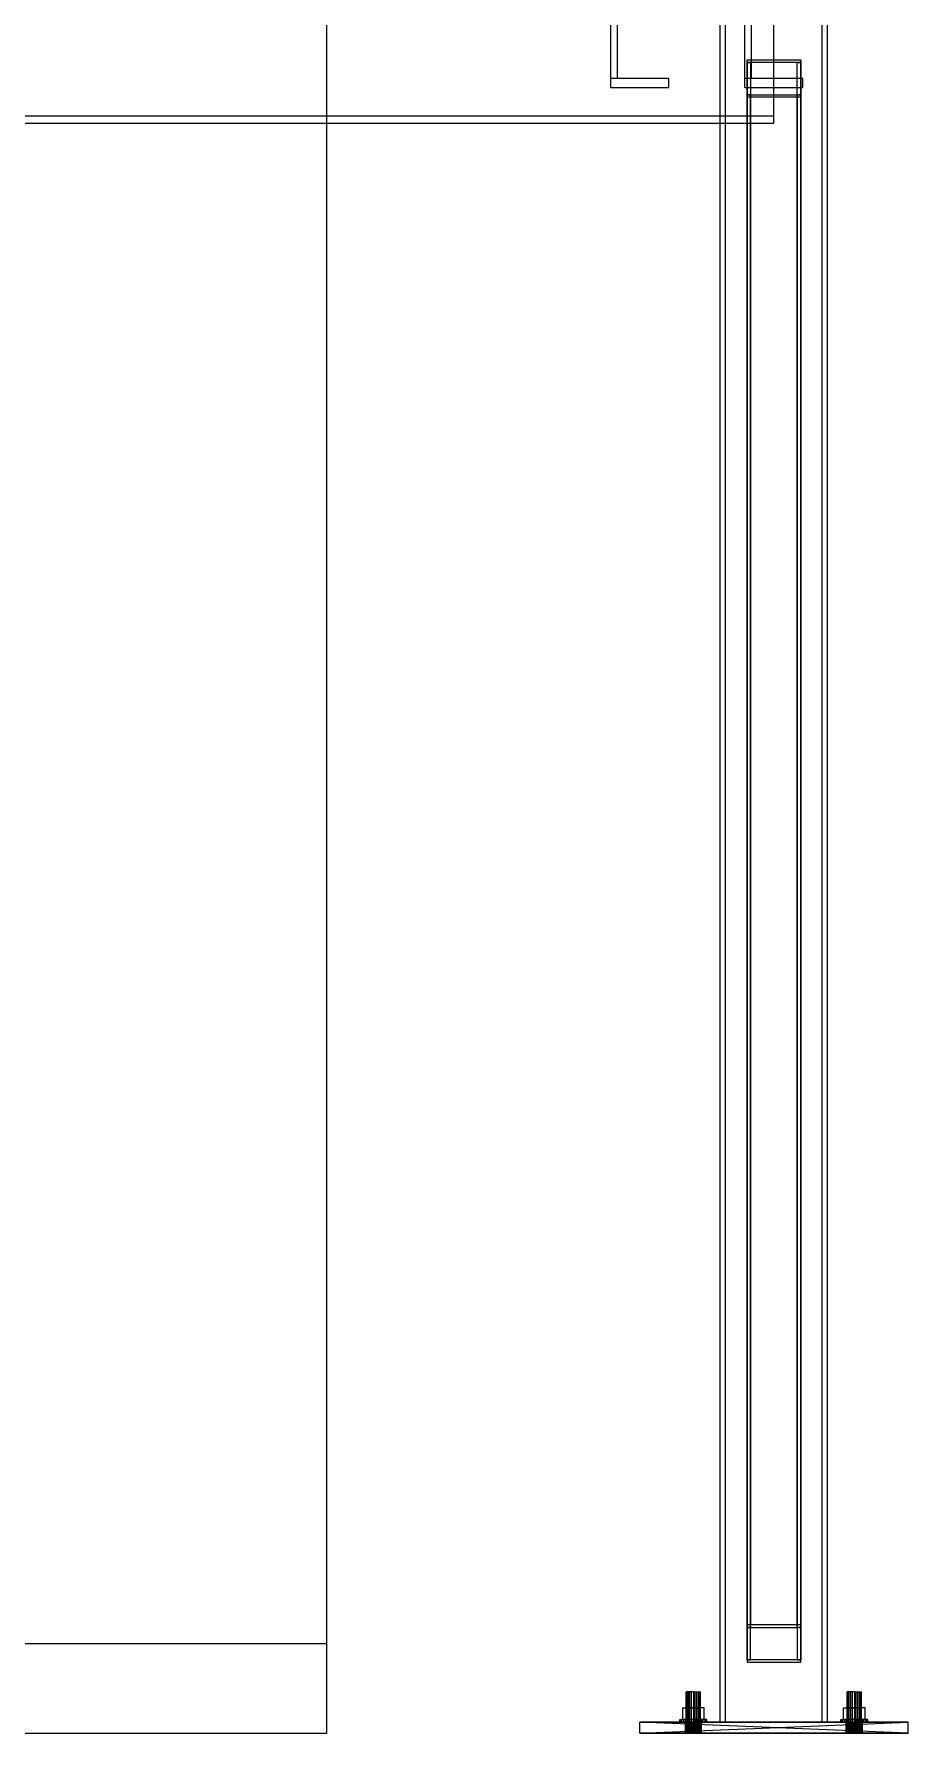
# Model space of a CAD drawing. Header units: millimetres. Extents: x -2500 to 58855, y -53268 to 6837.
# Drawn here: x 3023 to 4000, y -36000 to -34100 of the extents above; entities that cross this region are included whole.
import ezdxf

# ---------------------------------------------------------------- set-up
doc = ezdxf.new("R2010")
doc.units = ezdxf.units.MM
doc.layers.add('frontal_dosificador', color=7, linetype='Continuous', lineweight=0)
doc.layers.add('frontal_secador', color=7, linetype='Continuous', lineweight=0)

msp = doc.modelspace()

# ---------------------------------------------------------------- linework, layer by layer
at = {"layer": 'frontal_dosificador'}
for p, q in [((3790, -35988), (3790, -34000)), ((3796, -35988), (3796, -34000)), ((3904, -35988), (3904, -34000)), ((3910, -35988), (3910, -34000)), ((3667.5, -34149.5), (3667.5, -34010.5)), ((3675, -34149.5), (3675, -34010.5)), ((3817.5, -34149.5), (3817.5, -34010.5)), ((3825, -34149.5), (3825, -34010.5)), ((3850, -34191.5), (3850, -34008.5)), ((3820, -35879.096), (3820, -34129.096)), ((3820, -34129.096), (3880, -34129.096)), ((3820, -34131.884), (3820, -34129.096)), ((3880, -34131.884), (3820, -34131.884)), ((3820, -34131.884), (3820, -35881.884)), ((3820, -34131.884), (3824, -34131.884)), ((3820, -34168.116), (3820, -34131.884)), ((3824, -34131.884), (3824, -35881.884)), ((3824, -34131.884), (3824, -34168.116)), ((3876, -35881.884), (3876, -34131.884)), ((3876, -34131.884), (3880, -34131.884)), ((3876, -34168.116), (3876, -34131.884)), ((3880, -34129.096), (3880, -35879.096)), ((3880, -34129.096), (3880, -34131.884)), ((3880, -35881.884), (3880, -34131.884)), ((3880, -34131.884), (3880, -34168.116)), ((3667.5, -34149.5), (3732.5, -34149.5)), ((3667.5, -34160), (3667.5, -34149.5)), ((3667.5, -34149.5), (3675, -34149.5)), ((3667.5, -34160), (3732.5, -34160)), ((3732.5, -34160), (3732.5, -34149.5)), ((3817.5, -34149.5), (3882.5, -34149.5)), ((3817.5, -34160), (3817.5, -34149.5)), ((3817.5, -34149.5), (3825, -34149.5)), ((3817.5, -34160), (3882.5, -34160)), ((3882.5, -34160), (3882.5, -34149.5)), ((3820, -35918.116), (3820, -34168.116)), ((3820, -34168.116), (3880, -34168.116)), ((3820, -34170.904), (3820, -34168.116)), ((3824, -34168.116), (3820, -34168.116)), ((3880, -34170.904), (3820, -34170.904)), ((3820, -34170.904), (3820, -35920.904)), ((3824, -35918.116), (3824, -34168.116)), ((3880, -34168.116), (3876, -34168.116)), ((3876, -34168.116), (3876, -35918.116)), ((3880, -34168.116), (3880, -35918.116)), ((3880, -34168.116), (3880, -34170.904)), ((3880, -35920.904), (3880, -34170.904)), ((1950, -34191.5), (3850, -34191.5)), ((3850, -34200), (3850, -34191.5)), ((1950, -34200), (3850, -34200)), ((3880, -35879.096), (3820, -35879.096)), ((3820, -35879.096), (3820, -35881.884)), ((3820, -35881.884), (3880, -35881.884)), ((3824, -35881.884), (3820, -35881.884)), ((3820, -35881.884), (3820, -35918.116)), ((3824, -35918.116), (3824, -35881.884)), ((3880, -35881.884), (3876, -35881.884)), ((3876, -35881.884), (3876, -35918.116)), ((3880, -35881.884), (3880, -35879.096)), ((3880, -35918.116), (3880, -35881.884)), ((3880, -35918.116), (3820, -35918.116)), ((3820, -35918.116), (3820, -35920.904)), ((3820, -35918.116), (3824, -35918.116)), ((3820, -35920.904), (3880, -35920.904)), ((3876, -35918.116), (3880, -35918.116)), ((3880, -35920.904), (3880, -35918.116)), ((3752.273, -35954), (3752, -35954)), ((3752, -36000), (3752, -35954)), ((3753.072, -35954), (3752.273, -35954)), ((3752.273, -36000), (3752.273, -35954)), ((3754.343, -35954), (3753.072, -35954)), ((3753.072, -36000), (3753.072, -35954)), ((3756, -35954), (3754.343, -35954)), ((3754.343, -36000), (3754.343, -35954)), ((3757.929, -35954), (3756, -35954)), ((3756, -36000), (3756, -35954)), ((3760, -35954), (3757.929, -35954)), ((3757.929, -36000), (3757.929, -35954)), ((3760, -35954), (3762.071, -35954)), ((3760, -35954), (3760, -36000)), ((3762.071, -35954), (3764, -35954)), ((3762.071, -36000), (3762.071, -35954)), ((3764, -35954), (3765.657, -35954)), ((3764, -36000), (3764, -35954)), ((3765.657, -35954), (3766.928, -35954)), ((3765.657, -36000), (3765.657, -35954)), ((3766.928, -35954), (3767.727, -35954)), ((3766.928, -36000), (3766.928, -35954)), ((3767.727, -35954), (3768, -35954)), ((3767.727, -36000), (3767.727, -35954)), ((3768, -36000), (3768, -35954)), ((3932.273, -35954), (3932, -35954)), ((3932, -36000), (3932, -35954)), ((3933.072, -35954), (3932.273, -35954)), ((3932.273, -36000), (3932.273, -35954)), ((3934.343, -35954), (3933.072, -35954)), ((3933.072, -36000), (3933.072, -35954)), ((3936, -35954), (3934.343, -35954)), ((3934.343, -36000), (3934.343, -35954)), ((3937.929, -35954), (3936, -35954)), ((3936, -36000), (3936, -35954)), ((3940, -35954), (3937.929, -35954)), ((3937.929, -36000), (3937.929, -35954)), ((3940, -35954), (3942.071, -35954)), ((3940, -35954), (3940, -36000)), ((3942.071, -35954), (3944, -35954)), ((3942.071, -36000), (3942.071, -35954)), ((3944, -35954), (3945.657, -35954)), ((3944, -36000), (3944, -35954)), ((3945.657, -35954), (3946.928, -35954)), ((3945.657, -36000), (3945.657, -35954)), ((3946.928, -35954), (3947.727, -35954)), ((3946.928, -36000), (3946.928, -35954)), ((3947.727, -35954), (3948, -35954)), ((3947.727, -36000), (3947.727, -35954)), ((3948, -36000), (3948, -35954)), ((3748.006, -35985), (3748.006, -35972)), ((3748.006, -35972), (3760, -35972)), ((3748.006, -35972), (3753.072, -35972)), ((3760, -35972), (3753.072, -35972)), ((3753.072, -35972), (3753.072, -35985)), ((3771.994, -35972), (3760, -35972)), ((3760, -35972), (3760, -35985)), ((3760, -35972), (3766.928, -35972)), ((3766.928, -35972), (3766.928, -35985)), ((3771.994, -35972), (3766.928, -35972)), ((3771.994, -35985), (3771.994, -35972)), ((3928.006, -35985), (3928.006, -35972)), ((3928.006, -35972), (3940, -35972)), ((3928.006, -35972), (3933.072, -35972)), ((3940, -35972), (3933.072, -35972)), ((3933.072, -35972), (3933.072, -35985)), ((3951.994, -35972), (3940, -35972)), ((3940, -35972), (3940, -35985)), ((3940, -35972), (3946.928, -35972)), ((3946.928, -35972), (3946.928, -35985)), ((3951.994, -35972), (3946.928, -35972)), ((3951.994, -35985), (3951.994, -35972)), ((3940, -35988), (3700, -35988)), ((3700, -35988), (3938.244, -35988)), ((3700, -35988), (3760, -35988)), ((3761.756, -35988), (3700, -35988)), ((3700, -35988), (3758.244, -35988)), ((4000, -35988), (3700, -35988)), ((3700, -35988), (3936.556, -35988)), ((3763.444, -35988), (3700, -35988)), ((3700, -35988), (3756.556, -35988)), ((3700, -35988), (3935, -35988)), ((3765, -35988), (3700, -35988)), ((3700, -35988), (3755, -35988)), ((3700, -35988), (3933.636, -35988)), ((3700, -35988), (3753.636, -35988)), ((3700, -35988), (3932.517, -35988)), ((3700, -35988), (3752.517, -35988)), ((3700, -35988), (3931.685, -35988)), ((3700, -35988), (3751.685, -35988)), ((3700, -35988), (3931.173, -35988)), ((3700, -35988), (3751.173, -35988)), ((3700, -35988), (3931, -35988)), ((3700, -35988), (3751, -35988)), ((3941.756, -35988), (3700, -35988)), ((3700, -36000), (3700, -35988)), ((4000, -36000), (3700, -35988)), ((3700, -36000), (4000, -35988)), ((3700, -36000), (3940, -36000)), ((3938.244, -36000), (3700, -36000)), ((3760, -36000), (3700, -36000)), ((3700, -36000), (3761.756, -36000)), ((3758.244, -36000), (3700, -36000)), ((3700, -36000), (4000, -36000)), ((3936.556, -36000), (3700, -36000)), ((3700, -36000), (3763.444, -36000)), ((3756.556, -36000), (3700, -36000)), ((3935, -36000), (3700, -36000)), ((3700, -36000), (3765, -36000)), ((3755, -36000), (3700, -36000)), ((3933.636, -36000), (3700, -36000)), ((3753.636, -36000), (3700, -36000)), ((3932.517, -36000), (3700, -36000)), ((3752.517, -36000), (3700, -36000)), ((3931.685, -36000), (3700, -36000)), ((3751.685, -36000), (3700, -36000)), ((3931.173, -36000), (3700, -36000)), ((3751.173, -36000), (3700, -36000)), ((3931, -36000), (3700, -36000)), ((3751, -36000), (3700, -36000)), ((3700, -36000), (3941.756, -36000)), ((3745, -35988), (3745, -35985)), ((3745, -35985), (3745.511, -35985)), ((3745, -35985), (3751, -35985)), ((3745.511, -35988), (3745, -35988)), ((3751, -35988), (3745, -35988)), ((3745.511, -35988), (3745.511, -35985)), ((3745.511, -35985), (3747.01, -35985)), ((3745.511, -35985), (3751.307, -35985)), ((3747.01, -35988), (3745.511, -35988)), ((3751.307, -35988), (3745.511, -35988)), ((3747.01, -35988), (3747.01, -35985)), ((3747.01, -35985), (3749.393, -35985)), ((3747.01, -35985), (3752.206, -35985)), ((3749.393, -35988), (3747.01, -35988)), ((3752.206, -35988), (3747.01, -35988)), ((3760, -35985), (3748.006, -35985)), ((3753.072, -35985), (3748.006, -35985)), ((3749.393, -35988), (3749.393, -35985)), ((3749.393, -35985), (3752.5, -35985)), ((3749.393, -35985), (3753.636, -35985)), ((3752.5, -35988), (3749.393, -35988)), ((3753.636, -35988), (3749.393, -35988)), ((3751.307, -35985), (3751, -35985)), ((3751, -35985), (3751, -35988)), ((3751, -35988), (3751.173, -35988)), ((3760, -35988), (3751, -35988)), ((3758.244, -35988), (3751, -35988)), ((3756.556, -35988), (3751, -35988)), ((3755, -35988), (3751, -35988)), ((3753.636, -35988), (3751, -35988)), ((3752.517, -35988), (3751, -35988)), ((3751, -36000), (3751.173, -35988)), ((3751, -36000), (3751, -35988)), ((3751.173, -36000), (3751, -35988)), ((3751, -35988), (3751.307, -35988)), ((3751.173, -36000), (3751, -36000)), ((3751, -36000), (3760, -36000)), ((3751, -36000), (3758.244, -36000)), ((3751, -36000), (3756.556, -36000)), ((3751, -36000), (3755, -36000)), ((3751, -36000), (3753.636, -36000)), ((3751, -36000), (3752.517, -36000)), ((3751.173, -35988), (3751.685, -35988)), ((3760, -35988), (3751.173, -35988)), ((3751.173, -36000), (3751.685, -35988)), ((3751.173, -36000), (3751.173, -35988)), ((3751.685, -36000), (3751.173, -35988)), ((3751.685, -36000), (3751.173, -36000)), ((3751.173, -36000), (3760, -36000)), ((3752.206, -35985), (3751.307, -35985)), ((3751.307, -35985), (3751.307, -35988)), ((3751.307, -35988), (3752.206, -35988)), ((3751.685, -35988), (3752.517, -35988)), ((3760, -35988), (3751.685, -35988)), ((3751.685, -36000), (3752.517, -35988)), ((3751.685, -36000), (3751.685, -35988)), ((3752.517, -36000), (3751.685, -35988)), ((3752.517, -36000), (3751.685, -36000)), ((3751.685, -36000), (3760, -36000)), ((3752.273, -36000), (3752, -36000)), ((3753.636, -35985), (3752.206, -35985)), ((3752.206, -35985), (3752.206, -35988)), ((3752.206, -35988), (3753.636, -35988)), ((3753.072, -36000), (3752.273, -36000)), ((3752.5, -35988), (3752.5, -35985)), ((3752.5, -35985), (3756.118, -35985)), ((3752.5, -35985), (3755.5, -35985)), ((3756.118, -35988), (3752.5, -35988)), ((3755.5, -35988), (3752.5, -35988)), ((3752.517, -35988), (3753.636, -35988)), ((3760, -35988), (3752.517, -35988)), ((3752.517, -36000), (3753.636, -35988)), ((3752.517, -36000), (3752.517, -35988)), ((3753.636, -36000), (3752.517, -35988)), ((3753.636, -36000), (3752.517, -36000)), ((3752.517, -36000), (3760, -36000)), ((3753.072, -35985), (3760, -35985)), ((3754.343, -36000), (3753.072, -36000)), ((3755.5, -35985), (3753.636, -35985)), ((3753.636, -35985), (3753.636, -35988)), ((3753.636, -35988), (3755, -35988)), ((3760, -35988), (3753.636, -35988)), ((3753.636, -36000), (3755, -35988)), ((3753.636, -36000), (3753.636, -35988)), ((3755, -36000), (3753.636, -35988)), ((3753.636, -35988), (3755.5, -35988)), ((3755, -36000), (3753.636, -36000)), ((3753.636, -36000), (3760, -36000)), ((3756, -36000), (3754.343, -36000)), ((3755, -35988), (3756.556, -35988)), ((3760, -35988), (3755, -35988)), ((3755, -36000), (3756.556, -35988)), ((3755, -36000), (3755, -35988)), ((3756.556, -36000), (3755, -35988)), ((3756.556, -36000), (3755, -36000)), ((3755, -36000), (3760, -36000)), ((3757.671, -35985), (3755.5, -35985)), ((3755.5, -35985), (3755.5, -35988)), ((3755.5, -35988), (3757.671, -35988)), ((3757.929, -36000), (3756, -36000)), ((3756.118, -35988), (3756.118, -35985)), ((3756.118, -35985), (3760, -35985)), ((3756.118, -35985), (3757.671, -35985)), ((3760, -35988), (3756.118, -35988)), ((3757.671, -35988), (3756.118, -35988)), ((3756.556, -35988), (3758.244, -35988)), ((3760, -35988), (3756.556, -35988)), ((3756.556, -36000), (3758.244, -35988)), ((3756.556, -36000), (3756.556, -35988)), ((3758.244, -36000), (3756.556, -35988)), ((3758.244, -36000), (3756.556, -36000)), ((3756.556, -36000), (3760, -36000)), ((3760, -35985), (3757.671, -35985)), ((3757.671, -35985), (3757.671, -35988)), ((3757.671, -35988), (3760, -35988)), ((3757.929, -36000), (3760, -36000)), ((3758.244, -35988), (3760, -35988)), ((3758.244, -36000), (3760, -35988)), ((3758.244, -36000), (3758.244, -35988)), ((3760, -36000), (3758.244, -35988)), ((3760, -36000), (3758.244, -36000)), ((3763.882, -35985), (3760, -35985)), ((3760, -35985), (3760, -35988)), ((3760, -35985), (3762.329, -35985)), ((3760, -35985), (3771.994, -35985)), ((3766.928, -35985), (3760, -35985)), ((3760, -35988), (3761.756, -35988)), ((3760, -35988), (3763.444, -35988)), ((3760, -35988), (3765, -35988)), ((3760, -35988), (3766.364, -35988)), ((3760, -35988), (3767.483, -35988)), ((3760, -35988), (3768.315, -35988)), ((3760, -35988), (3768.827, -35988)), ((3760, -35988), (3769, -35988)), ((3760, -35988), (3760, -36000)), ((3761.756, -36000), (3760, -35988)), ((3760, -36000), (3761.756, -35988)), ((3760, -35988), (3763.882, -35988)), ((3762.329, -35988), (3760, -35988)), ((3761.756, -36000), (3760, -36000)), ((3763.444, -36000), (3760, -36000)), ((3765, -36000), (3760, -36000)), ((3766.364, -36000), (3760, -36000)), ((3767.483, -36000), (3760, -36000)), ((3768.315, -36000), (3760, -36000)), ((3768.827, -36000), (3760, -36000)), ((3769, -36000), (3760, -36000)), ((3760, -36000), (3762.071, -36000)), ((3761.756, -35988), (3763.444, -35988)), ((3761.756, -35988), (3769, -35988)), ((3761.756, -36000), (3761.756, -35988)), ((3763.444, -36000), (3761.756, -35988)), ((3761.756, -36000), (3763.444, -35988)), ((3763.444, -36000), (3761.756, -36000)), ((3769, -36000), (3761.756, -36000)), ((3762.071, -36000), (3764, -36000)), ((3762.329, -35985), (3762.329, -35988)), ((3763.882, -35985), (3762.329, -35985)), ((3762.329, -35985), (3764.5, -35985)), ((3762.329, -35988), (3763.882, -35988)), ((3764.5, -35988), (3762.329, -35988)), ((3763.444, -35988), (3765, -35988)), ((3763.444, -35988), (3769, -35988)), ((3763.444, -36000), (3763.444, -35988)), ((3765, -36000), (3763.444, -35988)), ((3763.444, -36000), (3765, -35988)), ((3765, -36000), (3763.444, -36000)), ((3769, -36000), (3763.444, -36000)), ((3763.882, -35988), (3763.882, -35985)), ((3767.5, -35985), (3763.882, -35985)), ((3763.882, -35988), (3767.5, -35988)), ((3764, -36000), (3765.657, -36000)), ((3764.5, -35985), (3764.5, -35988)), ((3767.5, -35985), (3764.5, -35985)), ((3764.5, -35985), (3766.364, -35985)), ((3764.5, -35988), (3767.5, -35988)), ((3766.364, -35988), (3764.5, -35988)), ((3766.364, -35988), (3765, -35988)), ((3765, -35988), (3769, -35988)), ((3765, -35988), (3933.636, -35988)), ((3940, -35988), (3765, -35988)), ((3765, -36000), (3765, -35988)), ((3766.364, -36000), (3765, -35988)), ((3765, -36000), (3766.364, -35988)), ((3765, -36000), (3766.364, -36000)), ((3769, -36000), (3765, -36000)), ((3933.636, -36000), (3765, -36000)), ((3765, -36000), (3940, -36000)), ((3765.657, -36000), (3766.928, -36000)), ((3766.364, -35985), (3766.364, -35988)), ((3770.607, -35985), (3766.364, -35985)), ((3766.364, -35985), (3767.794, -35985)), ((3767.483, -35988), (3766.364, -35988)), ((3766.364, -35988), (3769, -35988)), ((3766.364, -35988), (3933.636, -35988)), ((3766.364, -35988), (3931, -35988)), ((3766.364, -35988), (3931.173, -35988)), ((3766.364, -35988), (3931.685, -35988)), ((3766.364, -35988), (3932.517, -35988)), ((3940, -35988), (3766.364, -35988)), ((3766.364, -36000), (3766.364, -35988)), ((3767.483, -36000), (3766.364, -35988)), ((3766.364, -36000), (3767.483, -35988)), ((3766.364, -35988), (3770.607, -35988)), ((3767.794, -35988), (3766.364, -35988)), ((3766.364, -36000), (3767.483, -36000)), ((3769, -36000), (3766.364, -36000)), ((3933.636, -36000), (3766.364, -36000)), ((3931, -36000), (3766.364, -36000)), ((3931.173, -36000), (3766.364, -36000)), ((3931.685, -36000), (3766.364, -36000)), ((3932.517, -36000), (3766.364, -36000)), ((3766.364, -36000), (3940, -36000)), ((3766.928, -35985), (3771.994, -35985)), ((3766.928, -36000), (3767.727, -36000)), ((3768.315, -35988), (3767.483, -35988)), ((3767.483, -35988), (3769, -35988)), ((3767.483, -35988), (3933.636, -35988)), ((3940, -35988), (3767.483, -35988)), ((3767.483, -36000), (3767.483, -35988)), ((3768.315, -36000), (3767.483, -35988)), ((3767.483, -36000), (3768.315, -35988)), ((3767.483, -36000), (3768.315, -36000)), ((3769, -36000), (3767.483, -36000)), ((3933.636, -36000), (3767.483, -36000)), ((3767.483, -36000), (3940, -36000)), ((3767.5, -35988), (3767.5, -35985)), ((3770.607, -35985), (3767.5, -35985)), ((3767.5, -35988), (3770.607, -35988)), ((3767.727, -36000), (3768, -36000)), ((3767.794, -35985), (3767.794, -35988)), ((3772.99, -35985), (3767.794, -35985)), ((3767.794, -35985), (3768.693, -35985)), ((3767.794, -35988), (3772.99, -35988)), ((3768.693, -35988), (3767.794, -35988)), ((3768.827, -35988), (3768.315, -35988)), ((3768.315, -35988), (3769, -35988)), ((3768.315, -35988), (3933.636, -35988)), ((3940, -35988), (3768.315, -35988)), ((3768.315, -36000), (3768.315, -35988)), ((3768.827, -36000), (3768.315, -35988)), ((3768.315, -36000), (3768.827, -35988)), ((3768.315, -36000), (3768.827, -36000)), ((3769, -36000), (3768.315, -36000)), ((3933.636, -36000), (3768.315, -36000)), ((3768.315, -36000), (3940, -36000)), ((3768.693, -35985), (3768.693, -35988)), ((3774.489, -35985), (3768.693, -35985)), ((3768.693, -35985), (3769, -35985)), ((3768.693, -35988), (3774.489, -35988)), ((3769, -35988), (3768.693, -35988)), ((3769, -35988), (3768.827, -35988)), ((3768.827, -35988), (3933.636, -35988)), ((3768.827, -35988), (3940, -35988)), ((3768.827, -36000), (3768.827, -35988)), ((3769, -36000), (3768.827, -35988)), ((3768.827, -36000), (3769, -35988)), ((3768.827, -36000), (3769, -36000)), ((3933.636, -36000), (3768.827, -36000)), ((3940, -36000), (3768.827, -36000)), ((3769, -35985), (3769, -35988)), ((3775, -35985), (3769, -35985)), ((3769, -35988), (3933.636, -35988)), ((3769, -35988), (3935, -35988)), ((3769, -35988), (3936.556, -35988)), ((3769, -35988), (3938.244, -35988)), ((3769, -35988), (3940, -35988)), ((3769, -36000), (3769, -35988)), ((3769, -35988), (3775, -35988)), ((3933.636, -36000), (3769, -36000)), ((3935, -36000), (3769, -36000)), ((3936.556, -36000), (3769, -36000)), ((3938.244, -36000), (3769, -36000)), ((3940, -36000), (3769, -36000)), ((3770.607, -35988), (3770.607, -35985)), ((3772.99, -35985), (3770.607, -35985)), ((3770.607, -35988), (3772.99, -35988)), ((3772.99, -35988), (3772.99, -35985)), ((3774.489, -35985), (3772.99, -35985)), ((3772.99, -35988), (3774.489, -35988)), ((3774.489, -35988), (3774.489, -35985)), ((3775, -35985), (3774.489, -35985)), ((3774.489, -35988), (3775, -35988)), ((3775, -35988), (3775, -35985)), ((3790, -35988), (3796, -35988)), ((3796, -35988), (3904, -35988)), ((3904, -35988), (3910, -35988)), ((3925, -35988), (3925, -35985)), ((3925, -35985), (3925.511, -35985)), ((3925, -35985), (3931, -35985)), ((3925.511, -35988), (3925, -35988)), ((3931, -35988), (3925, -35988)), ((3925.511, -35988), (3925.511, -35985)), ((3925.511, -35985), (3927.01, -35985)), ((3925.511, -35985), (3931.307, -35985)), ((3927.01, -35988), (3925.511, -35988)), ((3931.307, -35988), (3925.511, -35988)), ((3927.01, -35988), (3927.01, -35985)), ((3927.01, -35985), (3929.393, -35985)), ((3927.01, -35985), (3932.206, -35985)), ((3929.393, -35988), (3927.01, -35988)), ((3932.206, -35988), (3927.01, -35988)), ((3940, -35985), (3928.006, -35985)), ((3933.072, -35985), (3928.006, -35985)), ((3929.393, -35988), (3929.393, -35985)), ((3929.393, -35985), (3932.5, -35985)), ((3929.393, -35985), (3933.636, -35985)), ((3932.5, -35988), (3929.393, -35988)), ((3933.636, -35988), (3929.393, -35988)), ((3931.307, -35985), (3931, -35985)), ((3931, -35985), (3931, -35988)), ((3931, -35988), (3931.173, -35988)), ((3940, -35988), (3931, -35988)), ((3938.244, -35988), (3931, -35988)), ((3936.556, -35988), (3931, -35988)), ((3935, -35988), (3931, -35988)), ((3933.636, -35988), (3931, -35988)), ((3931, -36000), (3931.173, -35988)), ((3931, -36000), (3931, -35988)), ((3931.173, -36000), (3931, -35988)), ((3931, -35988), (3931.307, -35988)), ((3931.173, -36000), (3931, -36000)), ((3931, -36000), (3940, -36000)), ((3931, -36000), (3938.244, -36000)), ((3931, -36000), (3936.556, -36000)), ((3931, -36000), (3935, -36000)), ((3931, -36000), (3933.636, -36000)), ((3931.173, -35988), (3931.685, -35988)), ((3940, -35988), (3931.173, -35988)), ((3931.173, -36000), (3931.685, -35988)), ((3931.173, -36000), (3931.173, -35988)), ((3931.685, -36000), (3931.173, -35988)), ((3931.685, -36000), (3931.173, -36000)), ((3931.173, -36000), (3940, -36000)), ((3932.206, -35985), (3931.307, -35985)), ((3931.307, -35985), (3931.307, -35988)), ((3931.307, -35988), (3932.206, -35988)), ((3931.685, -35988), (3932.517, -35988)), ((3940, -35988), (3931.685, -35988)), ((3931.685, -36000), (3932.517, -35988)), ((3931.685, -36000), (3931.685, -35988)), ((3932.517, -36000), (3931.685, -35988)), ((3932.517, -36000), (3931.685, -36000)), ((3931.685, -36000), (3940, -36000)), ((3932.273, -36000), (3932, -36000)), ((3933.636, -35985), (3932.206, -35985)), ((3932.206, -35985), (3932.206, -35988)), ((3932.206, -35988), (3933.636, -35988)), ((3933.072, -36000), (3932.273, -36000)), ((3932.5, -35988), (3932.5, -35985)), ((3932.5, -35985), (3936.118, -35985)), ((3932.5, -35985), (3935.5, -35985)), ((3936.118, -35988), (3932.5, -35988)), ((3935.5, -35988), (3932.5, -35988)), ((3932.517, -35988), (3933.636, -35988)), ((3940, -35988), (3932.517, -35988)), ((3932.517, -36000), (3933.636, -35988)), ((3932.517, -36000), (3932.517, -35988)), ((3933.636, -36000), (3932.517, -35988)), ((3933.636, -36000), (3932.517, -36000)), ((3932.517, -36000), (3940, -36000)), ((3933.072, -35985), (3940, -35985)), ((3934.343, -36000), (3933.072, -36000)), ((3935.5, -35985), (3933.636, -35985)), ((3933.636, -35985), (3933.636, -35988)), ((3933.636, -35988), (3935, -35988)), ((3940, -35988), (3933.636, -35988)), ((3933.636, -36000), (3935, -35988)), ((3933.636, -36000), (3933.636, -35988)), ((3935, -36000), (3933.636, -35988)), ((3933.636, -35988), (3935.5, -35988)), ((3935, -36000), (3933.636, -36000)), ((3933.636, -36000), (3940, -36000)), ((3936, -36000), (3934.343, -36000)), ((3935, -35988), (3936.556, -35988)), ((3940, -35988), (3935, -35988)), ((3935, -36000), (3936.556, -35988)), ((3935, -36000), (3935, -35988)), ((3936.556, -36000), (3935, -35988)), ((3936.556, -36000), (3935, -36000)), ((3935, -36000), (3940, -36000)), ((3937.671, -35985), (3935.5, -35985)), ((3935.5, -35985), (3935.5, -35988)), ((3935.5, -35988), (3937.671, -35988)), ((3937.929, -36000), (3936, -36000)), ((3936.118, -35988), (3936.118, -35985)), ((3936.118, -35985), (3940, -35985)), ((3936.118, -35985), (3937.671, -35985)), ((3940, -35988), (3936.118, -35988)), ((3937.671, -35988), (3936.118, -35988)), ((3936.556, -35988), (3938.244, -35988)), ((3940, -35988), (3936.556, -35988)), ((3936.556, -36000), (3938.244, -35988)), ((3936.556, -36000), (3936.556, -35988)), ((3938.244, -36000), (3936.556, -35988)), ((3938.244, -36000), (3936.556, -36000)), ((3936.556, -36000), (3940, -36000)), ((3940, -35985), (3937.671, -35985)), ((3937.671, -35985), (3937.671, -35988)), ((3937.671, -35988), (3940, -35988)), ((3937.929, -36000), (3940, -36000)), ((3938.244, -35988), (3940, -35988)), ((3938.244, -36000), (3940, -35988)), ((3938.244, -36000), (3938.244, -35988)), ((3940, -36000), (3938.244, -35988)), ((3940, -36000), (3938.244, -36000)), ((3943.882, -35985), (3940, -35985)), ((3940, -35985), (3940, -35988)), ((3940, -35985), (3942.329, -35985)), ((3940, -35985), (3951.994, -35985)), ((3946.928, -35985), (3940, -35985)), ((3940, -35988), (3941.756, -35988)), ((3940, -35988), (4000, -35988)), ((3940, -35988), (3940, -36000)), ((3941.756, -36000), (3940, -35988)), ((3940, -36000), (3941.756, -35988)), ((3940, -35988), (3943.882, -35988)), ((3942.329, -35988), (3940, -35988)), ((3941.756, -36000), (3940, -36000)), ((4000, -36000), (3940, -36000)), ((3940, -36000), (3942.071, -36000)), ((3941.756, -35988), (4000, -35988)), ((3943.444, -35988), (3941.756, -35988)), ((3941.756, -35988), (3945, -35988)), ((3941.756, -35988), (3946.364, -35988)), ((3941.756, -35988), (3947.483, -35988)), ((3941.756, -35988), (3948.315, -35988)), ((3941.756, -35988), (3948.827, -35988)), ((3941.756, -35988), (3949, -35988)), ((3941.756, -36000), (3941.756, -35988)), ((3943.444, -36000), (3941.756, -35988)), ((3941.756, -36000), (3943.444, -35988)), ((4000, -36000), (3941.756, -36000)), ((3941.756, -36000), (3943.444, -36000)), ((3945, -36000), (3941.756, -36000)), ((3946.364, -36000), (3941.756, -36000)), ((3947.483, -36000), (3941.756, -36000)), ((3948.315, -36000), (3941.756, -36000)), ((3948.827, -36000), (3941.756, -36000)), ((3949, -36000), (3941.756, -36000)), ((3942.071, -36000), (3944, -36000)), ((3942.329, -35985), (3942.329, -35988)), ((3943.882, -35985), (3942.329, -35985)), ((3942.329, -35985), (3944.5, -35985)), ((3942.329, -35988), (3943.882, -35988)), ((3944.5, -35988), (3942.329, -35988)), ((3943.444, -35988), (4000, -35988)), ((3945, -35988), (3943.444, -35988)), ((3943.444, -35988), (3949, -35988)), ((3943.444, -36000), (3943.444, -35988)), ((3945, -36000), (3943.444, -35988)), ((3943.444, -36000), (3945, -35988)), ((4000, -36000), (3943.444, -36000)), ((3943.444, -36000), (3945, -36000)), ((3949, -36000), (3943.444, -36000)), ((3943.882, -35988), (3943.882, -35985)), ((3947.5, -35985), (3943.882, -35985)), ((3943.882, -35988), (3947.5, -35988)), ((3944, -36000), (3945.657, -36000)), ((3944.5, -35985), (3944.5, -35988)), ((3947.5, -35985), (3944.5, -35985)), ((3944.5, -35985), (3946.364, -35985)), ((3944.5, -35988), (3947.5, -35988)), ((3946.364, -35988), (3944.5, -35988)), ((3945, -35988), (4000, -35988)), ((3946.364, -35988), (3945, -35988)), ((3945, -35988), (3949, -35988)), ((3945, -36000), (3945, -35988)), ((3946.364, -36000), (3945, -35988)), ((3945, -36000), (3946.364, -35988)), ((4000, -36000), (3945, -36000)), ((3945, -36000), (3946.364, -36000)), ((3949, -36000), (3945, -36000)), ((3945.657, -36000), (3946.928, -36000)), ((3946.364, -35985), (3946.364, -35988)), ((3950.607, -35985), (3946.364, -35985)), ((3946.364, -35985), (3947.794, -35985)), ((3946.364, -35988), (4000, -35988)), ((3947.483, -35988), (3946.364, -35988)), ((3946.364, -35988), (3949, -35988)), ((3946.364, -36000), (3946.364, -35988)), ((3947.483, -36000), (3946.364, -35988)), ((3946.364, -36000), (3947.483, -35988)), ((3946.364, -35988), (3950.607, -35988)), ((3947.794, -35988), (3946.364, -35988)), ((4000, -36000), (3946.364, -36000)), ((3946.364, -36000), (3947.483, -36000)), ((3949, -36000), (3946.364, -36000)), ((3946.928, -35985), (3951.994, -35985)), ((3946.928, -36000), (3947.727, -36000)), ((3947.483, -35988), (4000, -35988)), ((3948.315, -35988), (3947.483, -35988)), ((3947.483, -35988), (3949, -35988)), ((3947.483, -36000), (3947.483, -35988)), ((3948.315, -36000), (3947.483, -35988)), ((3947.483, -36000), (3948.315, -35988)), ((4000, -36000), (3947.483, -36000)), ((3947.483, -36000), (3948.315, -36000)), ((3949, -36000), (3947.483, -36000)), ((3947.5, -35988), (3947.5, -35985)), ((3950.607, -35985), (3947.5, -35985)), ((3947.5, -35988), (3950.607, -35988)), ((3947.727, -36000), (3948, -36000)), ((3947.794, -35985), (3947.794, -35988)), ((3952.99, -35985), (3947.794, -35985)), ((3947.794, -35985), (3948.693, -35985)), ((3947.794, -35988), (3952.99, -35988)), ((3948.693, -35988), (3947.794, -35988)), ((3948.315, -35988), (4000, -35988)), ((3948.827, -35988), (3948.315, -35988)), ((3948.315, -36000), (3948.315, -35988)), ((3948.827, -36000), (3948.315, -35988)), ((3948.315, -36000), (3948.827, -35988)), ((4000, -36000), (3948.315, -36000)), ((3948.315, -36000), (3948.827, -36000)), ((3948.693, -35985), (3948.693, -35988)), ((3954.489, -35985), (3948.693, -35985)), ((3948.693, -35985), (3949, -35985)), ((3948.693, -35988), (3954.489, -35988)), ((3949, -35988), (3948.693, -35988)), ((3948.827, -35988), (4000, -35988)), ((3949, -35988), (3948.827, -35988)), ((3948.827, -36000), (3948.827, -35988)), ((3949, -36000), (3948.827, -35988)), ((3948.827, -36000), (3949, -35988)), ((4000, -36000), (3948.827, -36000)), ((3948.827, -36000), (3949, -36000)), ((3949, -35985), (3949, -35988)), ((3955, -35985), (3949, -35985)), ((3949, -35988), (4000, -35988)), ((3949, -36000), (3949, -35988)), ((3949, -35988), (3955, -35988)), ((4000, -36000), (3949, -36000)), ((3950.607, -35988), (3950.607, -35985)), ((3952.99, -35985), (3950.607, -35985)), ((3950.607, -35988), (3952.99, -35988)), ((3952.99, -35988), (3952.99, -35985)), ((3954.489, -35985), (3952.99, -35985)), ((3952.99, -35988), (3954.489, -35988)), ((3954.489, -35988), (3954.489, -35985)), ((3955, -35985), (3954.489, -35985)), ((3954.489, -35988), (3955, -35988)), ((3955, -35988), (3955, -35985)), ((4000, -36000), (4000, -35988))]:
    msp.add_line(p, q, dxfattribs=at)
at = {"layer": 'frontal_secador'}
for p, q in [((3350, -35900), (3350, -33850)), ((1850, -35900), (3350, -35900)), ((3350, -36000), (3350, -35900)), ((1850, -36000), (3350, -36000))]:
    msp.add_line(p, q, dxfattribs=at)

doc.saveas('drawing.dxf')
